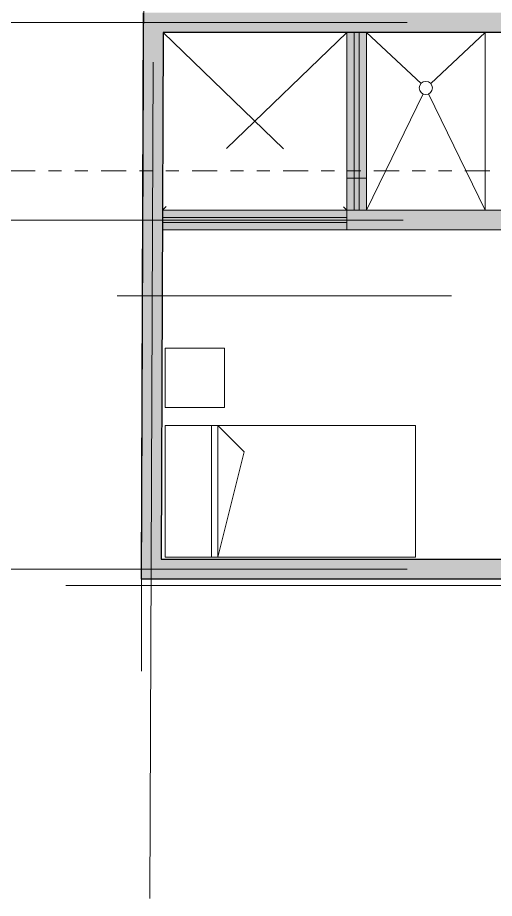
# Model space of a CAD drawing. Header units: metres. Extents: x -54 to 264, y -14 to 31.
# Drawn here: x -0.94 to 2.68, y -2.38 to 4.31 of the extents above; entities that cross this region are included whole.
import ezdxf
from ezdxf.enums import TextEntityAlignment as Align

# ---------------------------------------------------------------- set-up
doc = ezdxf.new("R2010")
doc.units = ezdxf.units.M
doc.header["$LTSCALE"] = 0.001
for name, pattern in [('CENTERX2', [101.6, 63.5, -12.7, 12.7, -12.7]), ('DIVIDEX2', [63.5, 25.4, -12.7, 0, -12.7, 0, -12.7]), ('HIDDENX2', [19.05, 12.7, -6.35])]:
    doc.linetypes.add(name, pattern=pattern)
doc.layers.get('0').update_dxf_attribs({"lineweight": 13, "true_color": 0x000000})
for name, color, linetype, lineweight, true_color in [('Jach-Anotaciones-Hatch-Lum50%', 9, 'Continuous', 13, 0x808080), ('Jach-Anotaciones-Hatch-Lum80%', 250, 'Continuous', 13, 0x333333), ('JACH-Anotaciones-Lineas-CORTE', 7, 'DIVIDEX2', 18, 0x000000), ('JACH-Anotaciones-Lineas-CORTE @ 0.075', 7, 'DIVIDEX2', 18, 0x000000), ('JACH-Anotaciones-Lineas-EJES', 7, 'CENTERX2', 9, 0x666666), ('JACH-Arq-Lineas-Piso', 7, 'Continuous', 13, 0x1a1a1a), ('JACH-Arq-Lineas-Proyeccion', 250, 'HIDDENX2', 13, 0x333333), ('JACH-Arq-Mobiliario03-1raetapa Const', 7, 'Continuous', 13, 0x000000), ('JACH-Arq-Muros01-Carga', 7, 'Continuous', 25, 0x000000), ('JACH-Arq-Puertas01-', 7, 'Continuous', 13, 0x404040)]:
    doc.layers.add(name, color=color, linetype=linetype, lineweight=lineweight, true_color=true_color)
doc.styles.add('01c-Arial-JACH(3mm)', font='arial.ttf', dxfattribs={"height": 3})

# ---------------------------------------------------------------- blocks, each defined once
blk = doc.blocks.new('A$C68751BDF')
for p, q in [((-0.1, 1.9), (-0.1, 0)), ((0.9, 1.9), (-0.1, 1.9)), ((0.9, 0), (0.9, 1.9)), ((-0.05, 1.55), (-0.1, 1.55)), ((0.9, 1.55), (-0.05, 1.55)), ((-0.1, 1.5), (0.7, 1.3)), ((0.9, 1.5), (-0.1, 1.5)), ((-0.1, 1.5), (0.7, 1.3)), ((0.9, 1.5), (-0.1, 1.5)), ((0.7, 1.3), (0.9, 1.5)), ((0.7, 1.3), (0.9, 1.5)), ((-0.1, 0), (0.9, 0))]:
    blk.add_line(p, q)
blk = doc.blocks.new('*U301')
at = {"linetype": 'DIVIDEX2', "lineweight": 0, "ltscale": 100}
blk.add_lwpolyline([(-772.495, 0), (-631.25, 0)], dxfattribs=at)
at = {"lineweight": 0, "ltscale": 100, "style": '01c-Arial-JACH(3mm)'}
for tag, p in [('JACH-SECCIONMURO', (-777.995, 2.109)), ('NO.DEPLANO', (-777.995, -1.994))]:
    blk.add_attdef(tag, text='', height=3, dxfattribs=at).set_placement(p, align=Align.MIDDLE_CENTER)

msp = doc.modelspace()

# ---------------------------------------------------------------- hatches: boundary and pattern name
at = {"layer": 'Jach-Anotaciones-Hatch-Lum50%', "ltscale": 100}
h = msp.add_hatch(color=256, dxfattribs=at)
h.dxf.hatch_style = 1
h.paths.add_polyline_path([(1.5605, 4.2), (1.7105, 4.2), (1.7105, 2.85), (1.5605, 2.85)])
h = msp.add_hatch(color=256, dxfattribs=at)
h.dxf.hatch_style = 1
h.paths.add_polyline_path([(1.5605, 2.85), (0.1612, 2.85), (0.1606, 2.7), (1.5605, 2.7)])
at = {"layer": 'Jach-Anotaciones-Hatch-Lum80%', "ltscale": 100}
h = msp.add_hatch(color=256, dxfattribs=at)
h.paths.add_polyline_path([(0.1668, 4.35), (5.9607, 4.35), (5.9607, 2.7), (5.6609, 2.7), (5.6609, 2.85), (5.8109, 2.85), (5.8109, 4.2), (4.4605, 4.2), (4.4605, 2.7), (4.3105, 2.7), (4.3105, 4.2), (0.1666, 4.2), (0.1508, 0.2), (4.3105, 0.2), (4.309, 1.55), (3.5105, 1.55), (3.5105, 1.7), (4.4605, 1.7), (4.4605, 0.2), (5.6609, 0.2), (5.6609, 1.7), (5.9607, 1.7), (5.9607, 0.05), (0.0002, 0.05), (0.0171, 4.35)])
h.paths.add_polyline_path([(1.5605, 2.85), (3.5105, 2.85), (3.5105, 2.7), (1.5605, 2.7)], flags=17)
at = {"layer": 'JACH-Arq-Puertas01-', "lineweight": 0, "ltscale": 100}
h = msp.add_hatch(dxfattribs=at)
h.set_pattern_fill('ANGLE', color=256)
h.set_pattern_definition([(0, (-0.09, 10.075), (0, 6.985), [5.08, -1.905]), (90, (-0.09, 10.075), (-6.985, 4e-16), [5.08, -1.905])])
h.paths.add_polyline_path([(1.5605, 4.2), (1.7105, 4.2), (1.7105, 2.85), (1.5605, 2.85)])

# ---------------------------------------------------------------- linework, layer by layer
at = {"layer": 'JACH-Anotaciones-Lineas-CORTE', "ltscale": 100}
msp.add_lwpolyline([(-6.7345, 2.2), (6.7953, 2.2), (6.7953, 1), (55.6034, 1)], dxfattribs=at)
at = {"layer": 'JACH-Anotaciones-Lineas-EJES', "ltscale": 100}
for points in [[(0.0657, -2.375), (0.1772, 26.0285)], [(-4.3309, 4.275), (5.8109, 4.275)], [(-4.3631, 2.775), (5.9609, 2.775)], [(-4.3309, 0.125), (52.1472, 0.125)]]:
    msp.add_lwpolyline(points, dxfattribs=at)
at = {"layer": 'JACH-Arq-Lineas-Piso', "ltscale": 100}
msp.add_lwpolyline([(0.085, 21.6541), (44.72, 21.4985), (44.6706, 0), (0, 0)], close=True, dxfattribs=at)
at = {"layer": 'JACH-Arq-Lineas-Piso', "lineweight": 0, "ltscale": 100}
for points in [[(1.7105, 4.2), (2.124, 3.8127)], [(2.197, 3.8127), (2.6105, 4.2)], [(2.1396, 3.7331), (1.7105, 2.85)], [(2.1814, 3.7331), (2.6105, 2.85)]]:
    msp.add_lwpolyline(points, dxfattribs=at)
at = {"layer": 'JACH-Arq-Lineas-Piso'}
msp.add_lwpolyline([(-0.5729, 0), (0, 0), (0, -0.6497)], dxfattribs=at)
at = {"layer": 'JACH-Arq-Lineas-Piso', "lineweight": 0, "ltscale": 100}
msp.add_circle((2.1605, 3.7785), 0.05, dxfattribs=at)
at = {"layer": 'JACH-Arq-Lineas-Proyeccion', "lineweight": 0, "ltscale": 100}
for points in [[(1.5605, 4.2), (0.1607, 2.85)], [(0.1666, 4.2), (1.5605, 2.85)]]:
    msp.add_lwpolyline(points, dxfattribs=at)
at = {"layer": 'JACH-Arq-Mobiliario03-1raetapa Const', "lineweight": 0, "ltscale": 100}
msp.add_lwpolyline([(0.1816, 1.3527), (0.1816, 1.8027), (0.6316, 1.8027), (0.6316, 1.3527)], close=True, dxfattribs=at)
at = {"layer": 'JACH-Arq-Muros01-Carga', "ltscale": 100}
msp.add_lwpolyline([(5.9607, 4.35), (5.9607, 2.7), (5.6609, 2.7), (5.6609, 2.85), (5.8109, 2.85), (5.8109, 4.2), (4.4605, 4.2), (4.4605, 2.7), (4.3105, 2.7), (4.3105, 4.2), (0.1666, 4.2), (0.1508, 0.2), (4.3105, 0.2), (4.309, 1.55), (3.5105, 1.55), (3.5105, 1.7), (4.4605, 1.7), (4.4605, 0.2), (5.6609, 0.2), (5.6609, 1.7), (5.9607, 1.7), (5.9607, 0.05), (0.0002, 0.05), (0.0171, 4.35)], dxfattribs=at)
at = {"layer": 'JACH-Arq-Muros01-Carga', "lineweight": 0, "ltscale": 100}
for points in [[(1.5605, 4.2), (1.7105, 4.2), (1.7105, 2.85), (1.5605, 2.85)], [(1.6544, 4.2), (1.6542, 2.85), (1.6167, 2.85), (1.6169, 4.2)], [(1.7105, 2.85), (2.6105, 2.85), (2.6105, 4.2), (1.7105, 4.2)], [(1.5605, 2.85), (0.1612, 2.85), (0.1606, 2.7), (1.5605, 2.7)], [(1.5605, 2.85), (3.5105, 2.85), (3.5105, 2.7), (1.5605, 2.7)], [(0.1608, 2.7937), (1.5605, 2.7937), (1.5605, 2.7562), (0.1608, 2.7562)]]:
    msp.add_lwpolyline(points, close=True, dxfattribs=at)

# ---------------------------------------------------------------- block references
at = {"layer": 'JACH-Anotaciones-Lineas-CORTE @ 0.075', "xscale": 0.075, "yscale": 0.075, "zscale": 0.075}
msp.add_blockref('*U301', (54.1795, 3.15), dxfattribs=at)
at = {"layer": 'JACH-Arq-Mobiliario03-1raetapa Const', "ltscale": 100, "rotation": 90.00000000000001}
msp.add_blockref('A$C68751BDF', (2.0816, 0.3154), dxfattribs=at)

doc.saveas('drawing.dxf')
